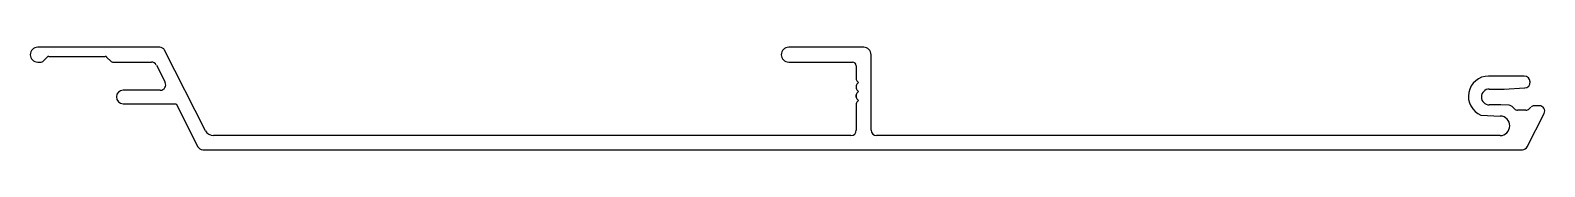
# Model space of a CAD drawing. Extents: x -92 to 76, y 13 to 24.
import ezdxf

# ---------------------------------------------------------------- set-up
doc = ezdxf.new("R2010")
doc.units = 0
doc.layers.get('0').update_dxf_attribs({"linetype": 'CONTINUOUS'})

msp = doc.modelspace()

# ---------------------------------------------------------------- linework, layer by layer
at = {"linetype": 'CONTINUOUS'}
for p, q in [((-77.96, 23.97), (-91.55, 23.97)), ((-72.86, 14.68), (-77.42, 23.64)), ((0.42, 23.97), (-7.93, 23.97)), ((-91.55, 22.32), (-91.17, 22.32)), ((-90.99, 22.39), (-90.5, 22.88)), ((-90.33, 22.95), (-84.05, 22.95)), ((-83.88, 22.88), (-83.39, 22.39)), ((-83.21, 22.32), (-78.88, 22.32)), ((-78.34, 21.99), (-77.36, 20.07)), ((-7.93, 22.32), (-0.82, 22.32)), ((1.25, 14.74), (1.25, 23.14)), ((-0.4, 21.91), (-0.4, 20.4)), ((73.97, 20.77), (70, 20.77)), ((-77.9, 19.19), (-82.02, 19.19)), ((-0.4, 19.69), (-0.4, 19.4)), ((-0.4, 18.69), (-0.4, 18.4)), ((-0.4, 18.4), (-0.4, 18.69)), ((-0.4, 18.69), (-0.4, 18.4)), ((-0.4, 18.4), (-0.4, 18.69)), ((-0.4, 18.69), (-0.4, 18.4)), ((-0.33, 20.22), (-0.16, 20.05)), ((-0.16, 20.04), (-0.33, 19.87)), ((-0.33, 19.22), (-0.16, 19.05)), ((-0.16, 19.04), (-0.33, 18.87)), ((70.08, 19.32), (71.75, 19.32)), ((71.75, 19.32), (74.01, 19.44)), ((-82.04, 17.67), (-76.14, 17.67)), ((-76.14, 17.67), (-73.71, 12.9)), ((-0.4, 17.69), (-0.4, 14.74)), ((-0.33, 18.22), (-0.16, 18.05)), ((-0.16, 18.04), (-0.33, 17.87)), ((71.38, 17.55), (70.08, 17.55)), ((72.31, 17.51), (71.38, 17.55)), ((72.89, 17.11), (72.64, 17.37)), ((74.16, 16.97), (73.24, 16.97)), ((74.72, 17.32), (74.52, 17.11)), ((75.65, 17.47), (75.08, 17.47)), ((69.16, 16.42), (71.31, 16.32)), ((74.3, 12.9), (76.19, 16.6)), ((-1, 14.14), (-71.97, 14.14)), ((71.28, 14.14), (1.85, 14.14)), ((-73.17, 12.57), (73.77, 12.57))]:
    msp.add_line(p, q, dxfattribs=at)
for centre, radius, start, end in [((-91.55, 23.14), 0.825, 90, 270), ((-77.96, 23.37), 0.6, 27.01, 90), ((-7.93, 23.14), 0.825, 90, 180), ((0.42, 23.14), 0.825, 0, 90), ((-91.17, 22.57), 0.25, 270, 315), ((-90.33, 22.7), 0.25, 90, 135), ((-84.05, 22.7), 0.25, 45, 90), ((-83.21, 22.57), 0.25, 225, 270), ((-78.88, 21.72), 0.6, 27.01, 90), ((-7.93, 23.14), 0.825, 180, 270), ((-0.82, 21.91), 0.413, 360, 90), ((-0.15, 20.4), 0.25, 180, 225), ((70, 18.51), 2.25, 90, 247.962), ((73.97, 20.1), 0.664, 274.3056, 90), ((-82.03, 18.43), 0.76, 89.3517, 269.3517), ((-77.9, 19.79), 0.6, 270.0017, 27.01), ((-0.15, 19.69), 0.25, 135, 180), ((-0.15, 19.4), 0.25, 180, 225), ((-0.15, 18.69), 0.25, 135, 180), ((-0.16, 20.05), 0.008, 315, 45), ((-0.16, 19.05), 0.008, 315, 45), ((70.08, 18.44), 0.882, 90, 270), ((-0.15, 18.4), 0.25, 180, 225), ((-0.15, 17.69), 0.25, 135, 180), ((-0.16, 18.05), 0.008, 315, 45), ((72.28, 17.01), 0.5, 45, 87.3954), ((73.24, 17.47), 0.5, 225, 270), ((74.16, 17.47), 0.5, 270, 315), ((75.08, 16.97), 0.5, 90, 135), ((75.65, 16.87), 0.6, 332.9901, 90), ((71.27, 15.23), 1.09, 270.7218, 87.9998), ((-71.97, 15.14), 1, 207.01, 270), ((-1, 14.74), 0.6, 270, 0), ((1.85, 14.74), 0.6, 180, 270), ((-73.17, 13.17), 0.6, 207.01, 270), ((73.77, 13.17), 0.6, 270, 332.9901)]:
    msp.add_arc(centre, radius, start, end, dxfattribs=at)

doc.saveas('drawing.dxf')
